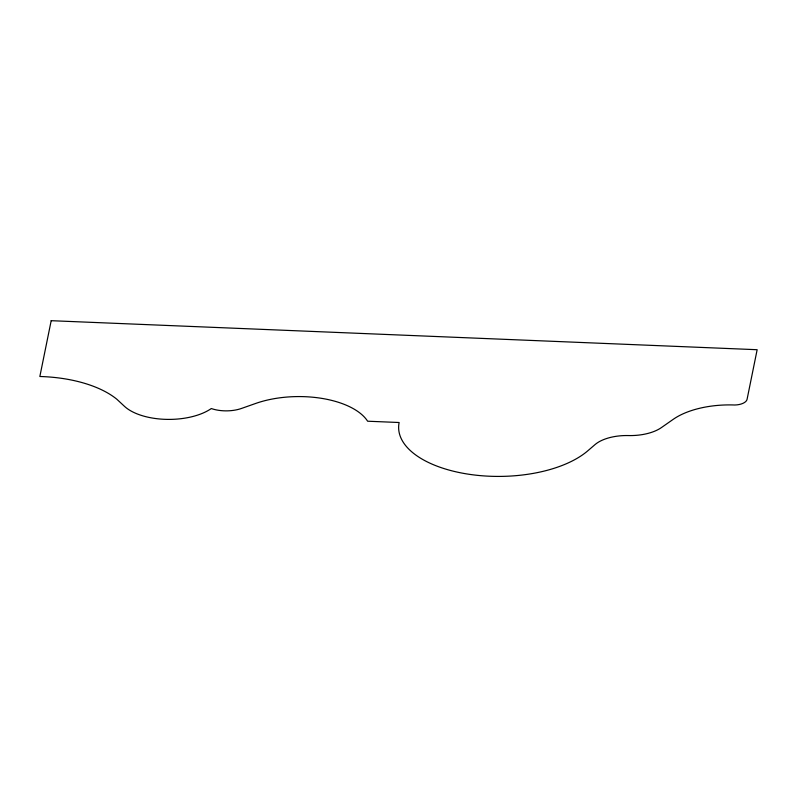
<?xml version="1.0" encoding="UTF-8"?>
<svg xmlns="http://www.w3.org/2000/svg" width="797" height="797" viewBox="0 0 797 797"><rect width="100%" height="100%" fill="white"/><g stroke="black" fill="none" stroke-linecap="round" stroke-linejoin="round"><path stroke-width="1.2" d="M51.187 320.693L39.85 376.493A97.961 48.089 -0.6 0 1 116.85 399.247L124.452 406.311A51.078 25.076 -0.6 0 0 211.305 408.542A26.002 12.762 -0.6 0 0 241.541 408.433L255.757 403.421A73.194 35.925 -0.6 0 1 367.626 421.214L399.138 422.51A101.358 49.753 -0.6 0 0 468.935 474.265A101.358 49.753 -0.6 0 0 587.778 450.823L595.06 444.577A35.795 17.574 -0.6 0 1 628.036 435.551A37.559 18.441 -0.6 0 0 661.44 427.571L673.286 419.292A67.526 33.145 -0.6 0 1 734.794 405.006A12.672 6.217 -0.6 0 0 747.078 399.307L757.15 349.714L51.187 320.693"/></g></svg>
